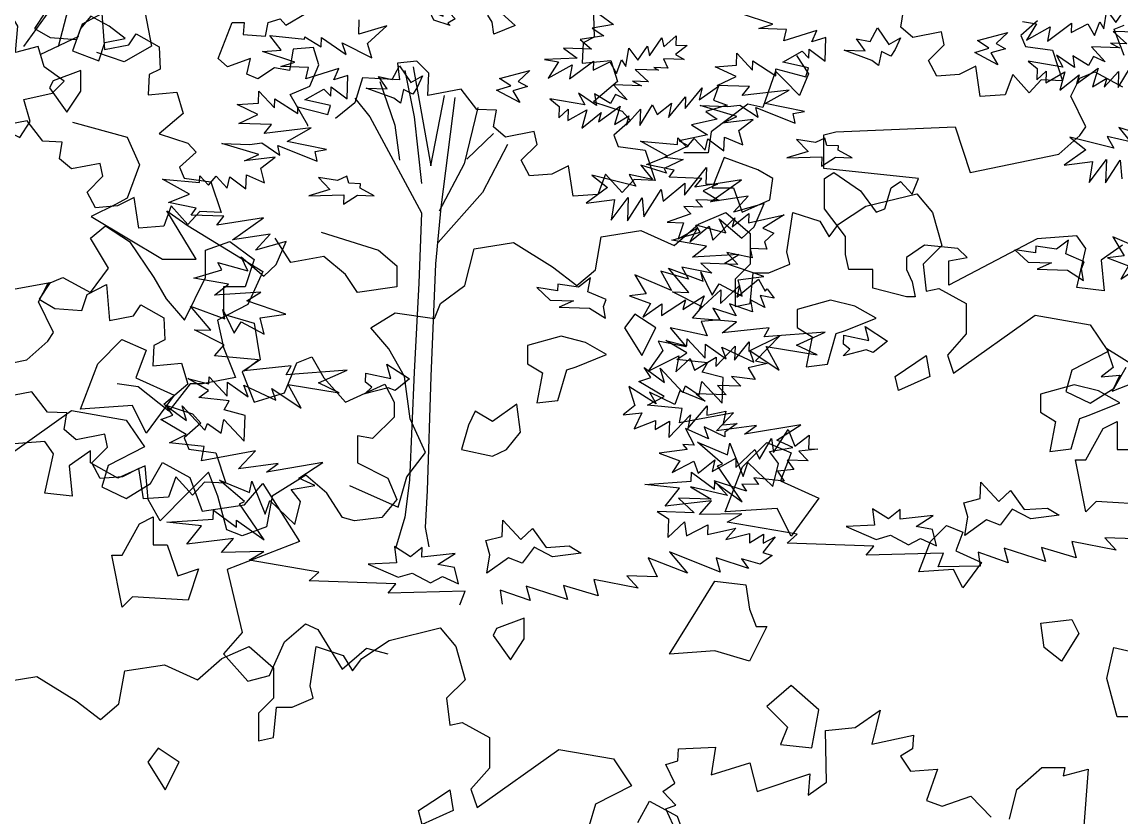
# Model space of a CAD drawing. Header units: inches. Extents: x 11.9 to 85.3, y 21.1 to 37.4.
# Drawn here: x 25.343 to 25.906, y 23.206 to 23.613 of the extents above; entities that cross this region are included whole.
import ezdxf

# ---------------------------------------------------------------- set-up
doc = ezdxf.new("R2010")
doc.units = ezdxf.units.IN
doc.header["$MEASUREMENT"] = 0
doc.layers.add('CAY', color=94, linetype='Continuous')
doc.layers.add('CAY-3', color=61, linetype='Continuous')

# ---------------------------------------------------------------- blocks, each defined once
blk = doc.blocks.new('A$C76451831')
at = {"layer": 'CAY'}
for p, q in [((3764, 1772.8), (3822.4, 1787)), ((3822.4, 1787), (3840.1, 1765.7)), ((3732.8, 1752.2), (3764, 1772.8)), ((3573, 1752.2), (3604.2, 1765.7)), ((3604.2, 1765.7), (3631.9, 1741.6)), ((3673.8, 1720.9), (3680.9, 1765.7)), ((3680.9, 1765.7), (3711.5, 1755.7)), ((3840.1, 1765.7), (3850.7, 1728)), ((3462.1, 1738), (3507.5, 1745.1)), ((3507.5, 1745.1), (3545.3, 1728)), ((3545.3, 1728), (3573, 1752.2)), ((3711.5, 1755.7), (3722.2, 1738)), ((3722.2, 1738), (3732.8, 1752.2)), ((3317.1, 1724.4), (3361.9, 1731.5)), ((3361.9, 1731.5), (3406.7, 1703.8)), ((3455.6, 1700.3), (3462.1, 1738)), ((3631.9, 1741.6), (3631.9, 1706.7)), ((3306.5, 1682.6), (3317.1, 1724.4)), ((3677.3, 1706.7), (3673.8, 1720.9)), ((3850.7, 1728), (3829.5, 1706.7)), ((3631.9, 1706.7), (3614.8, 1689.6)), ((3653.2, 1696.7), (3677.3, 1706.7)), ((3829.5, 1706.7), (3833, 1676.1)), ((3406.7, 1703.8), (3434.4, 1682.6)), ((3434.4, 1682.6), (3455.6, 1700.3)), ((3631.9, 1661.9), (3635.5, 1696.7)), ((3635.5, 1696.7), (3653.2, 1696.7)), ((3278.8, 1661.9), (3306.5, 1682.6)), ((3614.8, 1689.6), (3614.8, 1658.4)), ((3833, 1676.1), (3847.2, 1679)), ((3847.2, 1679), (3878.4, 1661.9)), ((3271.7, 1644.8), (3278.8, 1661.9)), ((3614.8, 1658.4), (3631.9, 1661.9)), ((3878.4, 1661.9), (3878.4, 1627.1)), ((3199.2, 1634.2), (3226.9, 1651.3)), ((3226.9, 1651.3), (3271.7, 1644.8)), ((3864.3, 1582.3), (3957.4, 1648.4)), ((3957.4, 1648.4), (4019.9, 1637.7)), ((3219.8, 1610), (3199.2, 1634.2)), ((4019.9, 1637.7), (4040.5, 1607.1)), ((3878.4, 1627.1), (3857.2, 1602.9)), ((3237.5, 1578.7), (3219.8, 1610)), ((4040.5, 1607.1), (3999.3, 1585.8)), ((3857.2, 1602.9), (3864.3, 1582.3)), ((3999.3, 1585.8), (3992.2, 1561.6)), ((4047.6, 1565.2), (4061.2, 1589.4)), ((3244, 1530.4), (3237.5, 1578.7)), ((3992.2, 1561.6), (4019.9, 1548.1)), ((4019.9, 1548.1), (4047.6, 1565.2)), ((2764.5, 1473.6), (2857.6, 1539.7)), ((2857.6, 1539.7), (2920.1, 1529)), ((3261.7, 1492), (3244, 1530.4)), ((2920.1, 1529), (2940.8, 1498.4)), ((2940.8, 1498.4), (2899.5, 1477.1)), ((2947.9, 1456.5), (2961.4, 1480.7)), ((2961.4, 1480.7), (2992.7, 1463.6)), ((3240.4, 1464.3), (3261.7, 1492)), ((2899.5, 1477.1), (2892.4, 1452.9)), ((2920.1, 1439.4), (2947.9, 1456.5)), ((2992.7, 1463.6), (3006.8, 1425.2)), ((3055.2, 1432.3), (3075.8, 1456.5)), ((3075.8, 1456.5), (3117.7, 1390.4)), ((3230.4, 1429.5), (3240.4, 1464.3)), ((2892.4, 1452.9), (2920.1, 1439.4)), ((3175, 1454.3), (3230.4, 1429.5)), ((3006.8, 1425.2), (3055.2, 1432.3)), ((3117.7, 1390.4), (3035.1, 1358.6)), ((3035.1, 1358.6), (3052.2, 1286.6)), ((3052.2, 1286.6), (3031, 1262.4)), ((4899.3, 636.8), (4938.6, 692.2)), ((4938.6, 636.8), (4950, 680.8)), ((5037.8, 675), (5044.9, 637.2)), ((5281.5, 650.9), (5282, 667.2)), ((5556.4, 673.5), (5571.9, 662.1)), ((5313.5, 660.7), (5281.5, 650.9)), ((5291.5, 640.2), (5313.5, 660.7)), ((5571.9, 662.1), (5547.7, 658)), ((5547.7, 658), (5561, 649.3)), ((4917.8, 627.7), (4961.8, 648.6)), ((5179.9, 649.5), (5219.6, 645.4)), ((5192.9, 632.7), (5179.9, 649.5)), ((5219.6, 645.4), (5219.7, 648.1)), ((5219.7, 648.1), (5238.4, 636.6)), ((5238.4, 636.6), (5238.7, 647.4)), ((5238.7, 647.4), (5267.1, 627.9)), ((5262.5, 641.2), (5296.4, 624.1)), ((5267.1, 627.9), (5262.5, 641.2)), ((5296.4, 624.1), (5291.5, 640.2)), ((5561, 649.3), (5534.1, 644.8)), ((5534.1, 644.8), (5546.9, 634)), ((5613.2, 626.2), (5627.1, 647)), ((5627.1, 647), (5629.4, 636.5)), ((5629.4, 636.5), (5643.5, 649.2)), ((5643.5, 649.2), (5643.1, 638.3)), ((5013.6, 619.5), (4982.4, 630.1)), ((5044.9, 637.2), (5013.6, 619.5)), ((5171.6, 631.2), (5192.9, 632.7)), ((5208.3, 619), (5171.6, 631.2)), ((5515.2, 635.1), (5530.7, 623.7)), ((5546.9, 634), (5515.2, 635.1)), ((5586.1, 614), (5589.5, 635.2)), ((5589.5, 635.2), (5599.9, 621.2)), ((5599.9, 621.2), (5610.9, 637.2)), ((5610.9, 637.2), (5613.2, 626.2)), ((5656.2, 637.9), (5642.7, 627.9)), ((5642.7, 627.9), (5652.9, 622.1)), ((5643.1, 638.3), (5656.2, 637.9)), ((5192.3, 614.2), (5208.3, 619)), ((5530.7, 623.7), (5493.4, 622.2)), ((5493.4, 622.2), (5509.2, 619.4)), ((5509.2, 619.4), (5497.7, 600.8)), ((5497.7, 600.8), (5525, 616.1)), ((5521.7, 599.9), (5549.1, 620.3)), ((5525, 616.1), (5521.7, 599.9)), ((5549.1, 620.3), (5548.8, 609.9)), ((5548.8, 609.9), (5567.7, 619.6)), ((5567.7, 619.6), (5575.4, 606.2)), ((5575.4, 606.2), (5581.3, 621.9)), ((5581.3, 621.9), (5586.1, 614)), ((5629, 622.9), (5634, 612.3)), ((5652.9, 622.1), (5629, 622.9)), ((5224, 613.1), (5192.3, 614.2)), ((5220.8, 600), (5224, 613.1)), ((5258.8, 611.8), (5220.8, 600)), ((5252.9, 598.9), (5258.8, 611.8)), ((5268.9, 603.8), (5252.9, 598.9)), ((5268, 577.1), (5268.9, 603.8)), ((5596.8, 610.9), (5612.2, 596.8)), ((5623.5, 610), (5596.8, 610.9)), ((5618.2, 612.9), (5623.5, 610)), ((5634, 612.3), (5618.2, 612.9)), ((5249.5, 580.4), (5249.9, 590.8)), ((5249.9, 590.8), (5268, 577.1)), ((5603.9, 592.1), (5572.2, 593.2)), ((5572.2, 593.2), (5587.5, 576.3)), ((5612.2, 596.8), (5593.6, 597.4)), ((5593.6, 597.4), (5603.9, 592.1)), ((5653.7, 566.3), (5673.1, 589.7)), ((5669.9, 576.2), (5691.8, 591.7)), ((5673.1, 589.7), (5669.9, 576.2)), ((5691.8, 591.7), (5686.2, 575.6)), ((5166.8, 572.4), (5167.3, 586)), ((5167.3, 586), (5185.2, 566.8)), ((5185.2, 566.8), (5185.5, 577.2)), ((5185.5, 577.2), (5211.7, 560.4)), ((5219.9, 576), (5241.7, 588.4)), ((5241.7, 588.4), (5249.5, 580.4)), ((5499.6, 577.1), (5510.2, 568.6)), ((5539.2, 570.3), (5499.6, 577.1)), ((5552.8, 569.8), (5532, 583.7)), ((5532, 583.7), (5539.2, 570.3)), ((5568.7, 572), (5550.5, 583.1)), ((5550.5, 583.1), (5552.8, 569.8)), ((5574.5, 582.2), (5568.7, 572)), ((5587.5, 576.3), (5574.5, 582.2)), ((5634.8, 556.1), (5654.2, 579.4)), ((5654.2, 579.4), (5653.7, 566.3)), ((5142.7, 570.6), (5166.8, 572.4)), ((5166.3, 559.3), (5142.7, 570.6)), ((5211.7, 560.4), (5212, 568.1)), ((5212, 568.1), (5246.1, 559.2)), ((5249.2, 569.6), (5219.9, 576)), ((5246.1, 559.2), (5249.2, 569.6)), ((5510.2, 568.6), (5509.7, 555.5)), ((5509.7, 555.5), (5520.5, 565.5)), ((5520.5, 565.5), (5520, 552.4)), ((5520, 552.4), (5541.7, 564.8)), ((5541.7, 564.8), (5536, 543.7)), ((5554.9, 551.2), (5579.5, 568.9)), ((5579.5, 568.9), (5573.3, 547.8)), ((5586.4, 547.4), (5602.9, 565.4)), ((5602.3, 546.8), (5616.7, 570.3)), ((5602.9, 565.4), (5602.3, 546.8)), ((5616.7, 570.3), (5621.8, 559.3)), ((5621.8, 559.3), (5638.1, 572.3)), ((5638.1, 572.3), (5634.8, 556.1)), ((5701.9, 570.1), (5677.6, 562.8)), ((5686.2, 575.6), (5701.9, 570.1)), ((5144.7, 549.2), (5166.3, 559.3)), ((5536, 543.7), (5557.9, 561.5)), ((5557.9, 561.5), (5554.9, 551.2)), ((5573.3, 547.8), (5589.5, 557.7)), ((5589.5, 557.7), (5586.4, 547.4)), ((5690.5, 554.2), (5661.2, 547.5)), ((5677.6, 562.8), (5690.5, 554.2)), ((5181.8, 547.9), (5144.7, 549.2)), ((5173.3, 537.8), (5181.8, 547.9)), ((5227, 544), (5173.3, 537.8)), ((5199.7, 528.7), (5227, 544)), ((5661.2, 547.5), (5679.4, 536)), ((5683.6, 539.8), (5680.1, 515.6)), ((5157, 525.2), (5170.6, 527)), ((5170.6, 527), (5191.5, 513.1)), ((5244.7, 519.4), (5199.7, 528.7)), ((5679.4, 536), (5647, 529.4)), ((5647, 529.4), (5657.7, 523.6)), ((5125.3, 526.3), (5157, 525.2)), ((5167.5, 513.9), (5125.3, 526.3)), ((5189.1, 524.1), (5233.8, 506.2)), ((5191.5, 513.1), (5189.1, 524.1)), ((5231.5, 517.1), (5244.7, 519.4)), ((5233.8, 506.2), (5231.5, 517.1)), ((5657.7, 523.6), (5630.5, 510.9)), ((5680.1, 515.6), (5652.4, 515.6)), ((5150.9, 506.4), (5167.5, 513.9)), ((5185.9, 510.6), (5150.9, 506.4)), ((5169.6, 498), (5185.9, 510.6)), ((5651.7, 507.9), (5630, 497.8)), ((5630.5, 510.9), (5651.7, 507.9)), ((5099.7, 481.8), (5100, 489.5)), ((5100, 489.5), (5110.1, 478.8)), ((5152.5, 474.6), (5153.1, 490.4)), ((5153.1, 490.4), (5174, 481.5)), ((5174, 481.5), (5169.6, 498)), ((5597.6, 477.6), (5547.3, 490.2)), ((5547.3, 490.2), (5565.4, 476)), ((5589.9, 491), (5597.6, 477.6)), ((5616.4, 485.1), (5589.9, 491)), ((5632.6, 492.3), (5603.4, 501.4)), ((5603.4, 501.4), (5616.4, 485.1)), ((5630, 497.8), (5632.6, 492.3)), ((5653, 467.5), (5678.1, 498.8)), ((5678.1, 498.8), (5677.5, 480.3)), ((5057.3, 485.6), (5099.7, 481.8)), ((5088.4, 468.6), (5057.3, 485.6)), ((5110.1, 478.8), (5118.6, 488.9)), ((5118.6, 488.9), (5131.2, 475.3)), ((5131.2, 475.3), (5134.4, 488.3)), ((5134.4, 488.3), (5152.5, 474.6)), ((5628.7, 460.7), (5653.5, 481.1)), ((5653.5, 481.1), (5653, 467.5)), ((5690.6, 479.8), (5674.5, 472.2)), ((5677.5, 480.3), (5690.6, 479.8)), ((5064.1, 459.1), (5088.4, 468.6)), ((5565.4, 476), (5540.7, 458.3)), ((5569.5, 438.7), (5589, 464.8)), ((5589, 464.8), (5588.1, 438)), ((5588.1, 438), (5604.8, 464.2)), ((5604.8, 464.2), (5606.8, 442.8)), ((5606.8, 442.8), (5626.5, 473.9)), ((5626.5, 473.9), (5628.7, 460.7)), ((5674.5, 472.2), (5692.6, 461.1)), ((5096, 452.5), (5064.1, 459.1)), ((5090.3, 444.6), (5096, 452.5)), ((5540.7, 458.3), (5573.1, 462.6)), ((5573.1, 462.6), (5569.5, 438.7)), ((5652.5, 454.4), (5660.4, 445.9)), ((5673.8, 453.6), (5652.5, 454.4)), ((5665.9, 462.1), (5673.8, 453.6)), ((5692.6, 461.1), (5665.9, 462.1)), ((5062.5, 449.6), (5086.7, 432.5)), ((5127.4, 443.3), (5090.3, 444.6)), ((5119.3, 433.1), (5127.4, 443.3)), ((5172.7, 441.7), (5119.3, 433.1)), ((5137.3, 416.6), (5172.7, 441.7)), ((5660.4, 445.9), (5633.3, 436.5)), ((5685.6, 416.1), (5710.5, 441.5)), ((5707.5, 431.2), (5726.6, 446.4)), ((5710.5, 441.5), (5707.5, 431.2)), ((5726.6, 446.4), (5726.2, 435.9)), ((5726.2, 435.9), (5766.8, 445)), ((5766.8, 445), (5742.3, 429.9)), ((5633.3, 436.5), (5651.9, 435.8)), ((5651.9, 435.8), (5645.8, 417.4)), ((5645.8, 417.4), (5667.5, 429.8)), ((5659.3, 414.3), (5681.2, 432.1)), ((5667.5, 429.8), (5659.3, 414.3)), ((5681.2, 432.1), (5685.6, 416.1)), ((5742.3, 429.9), (5755.2, 424.1)), ((5180.2, 422.8), (5137.3, 416.6)), ((5163.7, 404.8), (5180.2, 422.8)), ((5198.4, 414.5), (5163.7, 404.8)), ((5187.1, 388.1), (5198.4, 414.5)), ((5755.2, 424.1), (5744.5, 414)), ((5744.5, 414), (5746.9, 405.8)), ((5701.4, 401.9), (5714.1, 388.3)), ((5730.2, 395.9), (5701.4, 401.9)), ((5746.9, 405.8), (5727.9, 406.4)), ((5727.9, 406.4), (5730.2, 395.9)), ((5120.6, 390.5), (5154.7, 381.1)), ((5125.3, 382.1), (5120.6, 390.5)), ((5154.7, 381.1), (5147.1, 397.2)), ((5147.1, 397.2), (5173, 375)), ((5714.1, 388.3), (5671.6, 389.8)), ((5671.6, 389.8), (5684.3, 378.5)), ((5093.2, 372.8), (5125.3, 382.1)), ((5171.9, 380.3), (5154.8, 342.6)), ((5173, 375), (5187.1, 388.1)), ((5596.3, 376.6), (5609.2, 354.8)), ((5638.3, 358.8), (5596.3, 376.6)), ((5625.9, 380.5), (5638.3, 358.8)), ((5657.8, 371.7), (5625.9, 380.5)), ((5650.1, 385.1), (5657.8, 371.7)), ((5684.3, 378.5), (5650.1, 385.1)), ((5132.9, 366), (5093.2, 372.8)), ((5116.6, 353.4), (5132.9, 366)), ((5694, 343.7), (5716, 364.2)), ((5712.8, 351.2), (5737.6, 371.6)), ((5716, 364.2), (5712.8, 351.2)), ((5737.6, 371.6), (5745.2, 357.8)), ((5169.7, 356.6), (5116.6, 353.4)), ((5153.5, 346.7), (5169.7, 356.6)), ((5609.2, 354.8), (5590.5, 352.7)), ((5590.5, 352.7), (5614.2, 343.7)), ((5651.2, 337), (5675.7, 352.5)), ((5669.7, 336.4), (5694.5, 359.5)), ((5675.7, 352.5), (5669.7, 336.4)), ((5694.5, 359.5), (5694, 343.7)), ((5755.4, 349.7), (5739.6, 353)), ((5739.6, 353), (5744.6, 339.2)), ((5745.2, 357.8), (5747.6, 360.4)), ((5747.6, 360.4), (5755.4, 349.7)), ((5112.4, 313.2), (5089.4, 340.8)), ((5089.4, 340.8), (5128.7, 326.2)), ((5154.8, 342.6), (5120.1, 324.9)), ((5198.3, 331.5), (5153.5, 346.7)), ((5614.2, 343.7), (5605.5, 328.2)), ((5605.5, 328.2), (5627.4, 343.3)), ((5626.9, 330.2), (5654.2, 347.8)), ((5627.4, 343.3), (5626.9, 330.2)), ((5654.2, 347.8), (5651.2, 337)), ((5730.8, 334.2), (5704.4, 343.3)), ((5704.4, 343.3), (5712.1, 329.9)), ((5744.6, 339.2), (5728.6, 347.9)), ((5728.6, 347.9), (5730.8, 334.2)), ((5126.4, 336.8), (5139.1, 310)), ((5128.7, 326.2), (5126.4, 336.8)), ((5168.7, 327.6), (5198.3, 331.5)), ((5173.5, 308.8), (5168.7, 327.6)), ((5712.1, 329.9), (5685.6, 338.5)), ((5685.6, 338.5), (5693.3, 325.1)), ((5093.9, 313.9), (5112.4, 313.2)), ((5127.7, 296.8), (5093.9, 313.9)), ((5120.1, 324.9), (5127.1, 293.6)), ((5139.1, 310), (5147.2, 322.9)), ((5147.2, 322.9), (5173.5, 308.8)), ((5636.8, 316.2), (5655.1, 294.3)), ((5679.1, 307), (5636.8, 316.2)), ((5693.3, 325.1), (5672, 323.1)), ((5672, 323.1), (5679.1, 307)), ((5726.5, 289.5), (5762, 306.9)), ((5762, 306.9), (5734.3, 278.4)), ((5116.8, 284), (5127.7, 296.8)), ((5127.1, 293.6), (5140.7, 259.4)), ((5628.2, 290.2), (5611.5, 266.8)), ((5623.2, 300.8), (5628.2, 290.2)), ((5655.1, 294.3), (5623.2, 300.8)), ((5688.7, 271.8), (5710.9, 295)), ((5710.3, 279.2), (5726.9, 299.9)), ((5710.9, 295), (5710.3, 279.2)), ((5726.9, 299.9), (5726.5, 289.5)), ((5167, 279.6), (5116.8, 284)), ((5150.7, 267), (5167, 279.6)), ((5611.5, 266.8), (5646.6, 284.1)), ((5646.6, 284.1), (5643.2, 265.7)), ((5643.2, 265.7), (5659.6, 281)), ((5659.6, 281), (5664.6, 267.6)), ((5664.6, 267.6), (5689.1, 282.7)), ((5689.1, 282.7), (5688.7, 271.8)), ((5734.3, 278.4), (5747.3, 275.2)), ((5204.4, 272.8), (5150.7, 267)), ((5198.6, 262.6), (5204.4, 272.8)), ((5268.1, 267.9), (5198.6, 262.6)), ((5235.4, 253.2), (5268.1, 267.9)), ((5747.3, 275.2), (5725.9, 270.5)), ((5725.9, 270.5), (5733.6, 257.1)), ((5029.8, 248.8), (5005.7, 252.3)), ((5088.8, 252.3), (5064.6, 221)), ((5110, 244.4), (5086.5, 258.4)), ((5086.5, 258.4), (5110.3, 252.1)), ((5103, 252.3), (5088.8, 252.3)), ((5140.7, 259.4), (5103, 252.3)), ((5110.3, 252.1), (5110.6, 260.2)), ((5110.6, 260.2), (5131.1, 238.2)), ((5131.1, 238.2), (5131.7, 254.1)), ((5131.7, 254.1), (5155.1, 237.4)), ((5200.9, 251.6), (5259, 241.9)), ((5215.8, 224.4), (5200.9, 251.6)), ((5259, 241.9), (5235.4, 253.2)), ((5733.6, 257.1), (5706.9, 260.7)), ((5706.9, 260.7), (5717.4, 249.5)), ((5064.6, 221), (5029.8, 248.8)), ((5098.9, 236.6), (5110, 244.4)), ((5155.1, 237.4), (5150.1, 250.7)), ((5150.1, 250.7), (5186.7, 233.6)), ((5186.7, 233.6), (5182.2, 246.9)), ((5182.2, 246.9), (5215.8, 224.4)), ((5620.7, 229.3), (5589.6, 249)), ((5589.6, 249), (5596.6, 227.4)), ((5641.9, 228.5), (5613, 242.7)), ((5613, 242.7), (5620.7, 229.3)), ((5647.9, 244.2), (5641.9, 228.5)), ((5676.5, 232.3), (5647.9, 244.2)), ((5700.8, 239.6), (5666.4, 240.8)), ((5666.4, 240.8), (5676.5, 232.3)), ((5717.4, 249.5), (5690.7, 250.4)), ((5690.7, 250.4), (5700.8, 239.6)), ((5069.2, 216.4), (5061.4, 227.5)), ((5061.4, 227.5), (5084.8, 210.4)), ((5080, 226.9), (5105.7, 199.2)), ((5084.8, 210.4), (5080, 226.9)), ((5133.6, 232.7), (5098.9, 236.6)), ((5127.8, 222.5), (5133.6, 232.7)), ((5596.6, 227.4), (5583.1, 217)), ((5656.8, 201.3), (5679, 227.2)), ((5679, 227.2), (5678.7, 216.4)), ((5055.4, 211.4), (5069.2, 216.4)), ((5151.6, 216.2), (5127.8, 222.5)), ((5150.6, 186.8), (5151.6, 216.2)), ((5583.1, 217), (5604.4, 219)), ((5604.4, 219), (5595.6, 200.7)), ((5635.2, 191.1), (5660.1, 217)), ((5660.1, 217), (5656.8, 201.3)), ((5678.7, 216.4), (5700.1, 221.1)), ((5700.1, 221.1), (5696.9, 205.3)), ((5084.3, 194.5), (5055.4, 211.4)), ((5105.7, 199.2), (5108.7, 206.8)), ((5108.7, 206.8), (5124.2, 195.8)), ((5124.2, 195.8), (5127.5, 211.6)), ((5127.5, 211.6), (5150.6, 186.8)), ((5595.6, 200.7), (5620, 210.3)), ((5620, 210.3), (5619.6, 199.9)), ((5619.6, 199.9), (5635.8, 209.7)), ((5635.8, 209.7), (5635.2, 191.1)), ((5654.1, 201.4), (5664.3, 182.4)), ((5680.4, 189.6), (5654.1, 201.4)), ((5699.1, 191.6), (5675.5, 203.3)), ((5675.5, 203.3), (5680.4, 189.6)), ((5696.9, 205.3), (5713.2, 207)), ((5713.2, 207), (5699.3, 197.1)), ((5065.3, 184.8), (5084.3, 194.5)), ((5699.3, 197.1), (5699.1, 191.6)), ((5738.5, 166.2), (5752.5, 189.8)), ((5752.5, 189.8), (5754.7, 173.8)), ((5754.7, 173.8), (5771.4, 200)), ((5771.4, 200), (5778.9, 181.1)), ((5778.9, 181.1), (5795.2, 193.7)), ((5795.2, 193.7), (5794.7, 177.9)), ((5105.1, 180.6), (5065.3, 184.8)), ((5101.8, 164.4), (5105.1, 180.6)), ((5163.4, 175.9), (5101.8, 164.4)), ((5144.1, 155.3), (5163.4, 175.9)), ((5656, 177.3), (5624.1, 172.9)), ((5651.2, 182.9), (5656, 177.3)), ((5664.3, 182.4), (5651.2, 182.9)), ((5711.5, 156.8), (5733.5, 177.3)), ((5733.5, 177.3), (5738.5, 166.2)), ((5805.1, 177.5), (5783.7, 175.5)), ((5794.7, 177.9), (5805.1, 177.5)), ((5624.1, 172.9), (5647.8, 164.4)), ((5647.8, 164.4), (5639.2, 151.1)), ((5639.2, 151.1), (5663.7, 163.9)), ((5663.7, 163.9), (5668.6, 150.1)), ((5668.6, 150.1), (5687.7, 165.3)), ((5684.6, 152.2), (5711.8, 167.2)), ((5687.7, 165.3), (5684.6, 152.2)), ((5711.8, 167.2), (5711.5, 156.8)), ((5794.2, 164.3), (5770.2, 165.1)), ((5770.2, 165.1), (5778, 154.4)), ((5783.7, 175.5), (5794.2, 164.3)), ((5189.6, 161.4), (5144.1, 155.3)), ((5240.4, 162.3), (5176.1, 151.4)), ((5176.1, 151.4), (5189.6, 161.4)), ((5213, 144.7), (5240.4, 162.3)), ((5778, 154.4), (5759.3, 152.4)), ((5759.3, 152.4), (5766.7, 141.2)), ((5150.9, 117.8), (5122.3, 142.4)), ((5122.3, 142.4), (5156.7, 128.1)), ((5156.7, 128.1), (5159.4, 141.1)), ((5159.4, 141.1), (5174.4, 103.4)), ((5231.3, 136.3), (5213, 144.7)), ((5723.7, 129.6), (5686.9, 141.7)), ((5686.9, 141.7), (5702.2, 124.9)), ((5766.7, 141.2), (5732.4, 145.1)), ((5732.4, 145.1), (5737.5, 137.3)), ((5204.4, 131.8), (5231.3, 136.3)), ((5214.8, 117.9), (5204.4, 131.8)), ((5702.2, 124.9), (5659.9, 134.5)), ((5659.9, 134.5), (5683.5, 120.6)), ((5737.5, 137.3), (5718.5, 137.9)), ((5718.5, 137.9), (5723.7, 129.6)), ((5145.4, 115.3), (5150.9, 117.8)), ((5173.4, 74.4), (5145.4, 115.3)), ((5174.4, 103.4), (5180, 119.1)), ((5180, 119.1), (5208.5, 91.8)), ((5208.5, 91.8), (5214.8, 117.9)), ((5646.4, 121.9), (5664.3, 104.9)), ((5683.5, 120.6), (5646.4, 121.9)), ((5115.3, 97.8), (5115.7, 108.2)), ((5115.7, 108.2), (5141.7, 88.7)), ((5621.8, 106.4), (5634.7, 98.2)), ((5664.3, 104.9), (5621.8, 106.4)), ((5062.2, 94.2), (5115.3, 97.8)), ((5101.9, 90.1), (5062.2, 94.2)), ((5085.3, 69.4), (5101.9, 90.1)), ((5141.7, 88.7), (5142, 96.8)), ((5142, 96.8), (5173.4, 74.4)), ((5634.7, 98.2), (5633.9, 77)), ((5633.9, 77), (5653.1, 94.9)), ((5653.1, 94.9), (5655.3, 78.9)), ((5655.3, 78.9), (5679.7, 91.2)), ((5679.7, 91.2), (5679.3, 80.4)), ((5138.6, 75.7), (5085.3, 69.4)), ((5124.9, 59.8), (5138.6, 75.7)), ((5679.3, 80.4), (5711.8, 87.4)), ((5711.8, 87.4), (5700.4, 74.6)), ((5700.4, 74.6), (5727.4, 81.4)), ((5727.4, 81.4), (5727.1, 71)), ((5727.1, 71), (5743.3, 80.8)), ((5756.7, 77.6), (5742.5, 59.6)), ((5743.3, 80.8), (5742.9, 70.4)), ((5742.9, 70.4), (5756.7, 77.6)), ((5172.9, 60.9), (5124.9, 59.8)), ((5156.3, 51), (5172.9, 60.9)), ((5236, 37.4), (5156.3, 51)), ((5656.5, 36.3), (5611.8, 53.7)), ((5611.8, 53.7), (5621.9, 32)), ((5693.7, 37.2), (5636.1, 60.6)), ((5636.1, 60.6), (5656.5, 36.3)), ((5726, 41.5), (5689.3, 53.7)), ((5689.3, 53.7), (5693.7, 37.2)), ((5739.3, 46.5), (5718.3, 52.7)), ((5718.3, 52.7), (5726, 41.5)), ((5753.3, 56.5), (5739.3, 46.5)), ((5742.5, 59.6), (5753.3, 56.5)), ((5224.8, 27.3), (5236, 37.4)), ((5323.5, 23.9), (5224.8, 27.3)), ((5600.2, 19.2), (5549.8, 29.1)), ((5549.8, 29.1), (5554.6, 10.4)), ((5621.9, 32), (5587.1, 33.3)), ((5587.1, 33.3), (5600.2, 19.2)), ((5314.9, 13.3), (5323.5, 23.9)), ((5402.9, 15.7), (5314.9, 13.3)), ((5396.9, 0), (5402.9, 15.7)), ((5476.9, 4.9), (5442.9, 17)), ((5442.9, 17), (5445, 1)), ((5472.5, 21.4), (5476.9, 4.9)), ((5519.5, 6.1), (5472.5, 21.4)), ((5515.1, 22.2), (5519.5, 6.1)), ((5554.6, 10.4), (5515.1, 22.2))]:
    blk.add_line(p, q, dxfattribs=at)
for points in [[(4320.4, 2075.3), (4312, 2093.3), (4323.6, 2097.5), (4308.8, 2113.3), (4322.5, 2122.8), (4312, 2143.9), (4325.7, 2148.1), (4326.7, 2161.8), (4368.9, 2163.9), (4363.7, 2132.3), (4408, 2146), (4416.4, 2113.3), (4476.5, 2133.3), (4474.4, 2109.1), (4495.5, 2123.9), (4494.4, 2182.9), (4528.2, 2186.1), (4556.7, 2206.1), (4547.2, 2167.1), (4594.6, 2177.6), (4593.6, 2161.8), (4579.9, 2153.4), (4591.5, 2136.5), (4622.1, 2138.6), (4609.4, 2102.8), (4627.3, 2096.4), (4660, 2108), (4683.2, 2083.8)], [(4704.3, 2081.7), (4712.8, 2115.4), (4741.2, 2140.7), (4767.6, 2140.7), (4765.5, 2131.2), (4794, 2138.6), (4788.7, 2069)], [(1536.6, 743), (1552.3, 740.2), (1540.8, 721.6), (1568.1, 736.9), (1564.8, 720.7), (1592.2, 741.1), (1591.9, 730.6), (1610.8, 740.4), (1618.5, 727), (1624.5, 742.7), (1629.2, 734.8), (1632.6, 756), (1643, 742), (1654, 757.9)], [(1666.6, 730.8), (1639.9, 731.7), (1655.3, 717.6), (1636.8, 718.2), (1647, 712.9), (1615.3, 714), (1630.6, 697.1), (1617.6, 703), (1611.9, 692.8), (1593.7, 703.8), (1595.9, 690.6), (1575.1, 704.5), (1582.3, 691.1), (1542.7, 697.9), (1553.3, 689.4), (1552.8, 676.3), (1563.6, 686.3), (1563.1, 673.2), (1584.9, 685.6), (1579.1, 664.5), (1601.1, 682.3), (1598, 672), (1622.6, 689.7), (1616.4, 668.6), (1632.6, 678.5), (1629.6, 668.1), (1646.1, 686.1), (1645.4, 667.6), (1659.8, 691.1)], [(1675.7, 613), (1646.5, 622.2), (1659.6, 605.9), (1633, 611.8), (1640.7, 598.4), (1590.4, 611), (1608.5, 596.8), (1583.9, 579.1), (1616.2, 583.4), (1612.6, 559.5), (1632.1, 585.5), (1631.2, 558.8), (1648, 585), (1649.9, 563.6)], [(1681.4, 479.5), (1639.5, 497.3), (1652.3, 475.6), (1633.6, 473.5), (1657.4, 464.5), (1648.7, 449), (1670.5, 464.1)], [(1663.8, 350.1), (1632.7, 369.7), (1639.7, 348.2), (1626.2, 337.8), (1647.6, 339.7), (1638.8, 321.5), (1663.1, 331)], [(1665, 152.8), (1630.2, 154), (1643.3, 140), (1592.9, 149.9), (1597.7, 131.1), (1558.2, 142.9), (1562.6, 126.9), (1515.6, 142.2), (1520, 125.7), (1486, 137.8), (1488.1, 121.8), (1440.1, 120.8), (1446.1, 136.4), (1358.1, 134.1), (1366.6, 144.6), (1267.9, 148.1), (1279.1, 158.1), (1199.4, 171.8), (1216.1, 181.6), (1168, 180.6), (1181.7, 196.4), (1128.5, 190.1), (1145, 210.9), (1105.3, 215), (1158.5, 218.6), (1158.8, 229), (1184.9, 209.5), (1185.2, 217.6), (1216.5, 195.2), (1188.5, 236.1), (1194, 238.6), (1165.5, 263.2), (1199.8, 248.8), (1202.6, 261.9), (1217.6, 224.2), (1223.1, 239.9), (1251.6, 212.6), (1257.9, 238.7), (1247.6, 252.6), (1274.4, 257.1), (1256.2, 265.5), (1283.5, 283.1), (1219.2, 272.2), (1232.7, 282.1), (1187.2, 276), (1206.5, 296.7), (1144.9, 285.2), (1148.2, 301.4), (1108.5, 305.5), (1127.4, 315.3), (1098.5, 332.2), (1112.3, 337.1), (1104.5, 348.3), (1127.9, 331.1), (1123.1, 347.6), (1148.9, 320), (1151.8, 327.6), (1167.3, 316.6), (1170.6, 332.4), (1193.7, 307.5), (1194.8, 337), (1171, 343.2), (1176.8, 353.5), (1142, 357.4), (1153.2, 365.2), (1129.6, 379.1), (1153.4, 372.9), (1153.7, 381), (1174.2, 359), (1174.8, 374.8), (1198.2, 358.2), (1193.2, 371.5), (1229.8, 354.3), (1225.3, 367.6), (1258.9, 345.2), (1244, 372.4), (1302.2, 362.7), (1278.5, 373.9), (1311.2, 388.7), (1241.7, 383.4), (1247.5, 393.6), (1193.8, 387.8), (1210.1, 400.4), (1160, 404.8), (1170.8, 417.6), (1137, 434.6), (1155.6, 434), (1132.5, 461.5), (1171.9, 447), (1169.5, 457.5), (1182.2, 430.8), (1190.3, 443.7), (1216.6, 429.6), (1211.8, 448.3), (1241.4, 452.3), (1196.6, 467.5), (1212.8, 477.3), (1159.7, 474.2), (1176, 486.8), (1136.3, 493.6), (1168.4, 502.9), (1163.7, 511.2), (1197.8, 501.9), (1190.2, 518), (1216.2, 495.8), (1230.2, 508.9), (1241.6, 535.3), (1206.8, 525.6), (1223.3, 543.6), (1180.5, 537.4), (1215.8, 562.4), (1162.5, 553.9), (1170.5, 564), (1133.4, 565.3), (1139.1, 573.3), (1107.2, 579.8), (1131.5, 589.4), (1100.4, 606.4), (1142.9, 602.6), (1143.1, 610.3), (1153.2, 599.5), (1161.7, 609.7), (1174.4, 596.1), (1177.5, 609.1), (1195.6, 595.3), (1196.2, 611.2), (1217.2, 602.3), (1212.8, 618.8), (1229.1, 631.3), (1194, 627.1), (1210.6, 634.7), (1168.4, 647.1), (1200.1, 646), (1213.8, 647.7), (1234.6, 633.9), (1232.3, 644.8), (1276.9, 627), (1274.6, 637.9), (1287.8, 640.2), (1242.8, 649.4), (1270.1, 664.8), (1216.4, 658.5), (1224.9, 668.7), (1187.8, 670), (1209.5, 680.1), (1185.8, 691.3), (1209.9, 693.2), (1210.4, 706.8), (1228.3, 687.6), (1228.7, 698), (1254.8, 681.2), (1255.1, 688.9), (1289.2, 680), (1292.3, 690.3), (1263.1, 696.8), (1284.8, 709.2), (1292.7, 701.2), (1293, 711.6), (1311.1, 697.8), (1312.1, 724.6), (1296, 719.7), (1301.9, 732.6), (1263.9, 720.8), (1267.1, 733.8), (1235.4, 734.9), (1251.4, 739.8), (1214.7, 752)], [(634.4, 741.9), (648.1, 741.9), (647, 728.2), (672.4, 726.1), (675.5, 741.9), (689.2, 746.1), (695.6, 738.7), (718.8, 752.4)], [(1046.8, 750.3), (1047.8, 725), (1035.2, 718.7), (1034.1, 695.5), (1066.8, 698.6), (1074.2, 674.4), (1046.8, 651.2), (1079.5, 640.6), (1089, 630.1), (1070, 613.2), (1075.2, 600.5), (1105.8, 596.3), (1117.4, 561.5), (1093.2, 562.6), (1079.5, 547.8), (1060.5, 568.9), (1052, 545.7), (1023.6, 543.6), (1018.3, 578.4), (999.3, 568.9), (974, 566.8), (964.5, 584.7), (982.4, 602.7), (979.3, 617.4), (946.6, 611.1), (932.9, 622.7), (936, 641.7), (913.9, 642.7), (895.9, 665.9), (858, 658.6), (859, 683.9), (845.3, 697.6), (823.2, 695.5), (825.3, 676.5), (783.1, 678.6), (774.7, 650.1), (752.5, 632.2)], [(720.9, 623.7), (720.9, 624.8), (700.8, 659.6), (723, 669.1), (733.5, 693.4), (727.2, 713.4), (704, 711.3), (699.8, 687), (682.9, 690.2), (663.9, 677.5), (651.3, 682.8), (655.5, 700.7), (629.1, 691.2), (618.6, 700.7), (634.4, 741.9)], [(841.1, 691.2), (861.1, 578.4), (877, 658.6)], [(831.6, 687), (842.2, 634.3), (850.6, 558.4)], [(803.1, 674.4), (820, 624.8), (825.3, 584.7)], [(774.7, 655.4), (791.5, 634.3), (850.6, 524.6), (847.4, 444.5), (842.2, 343.2), (836.9, 219.8), (831.6, 177.6), (821.1, 141.8)], [(888.6, 656.4), (872.7, 530.9), (866.4, 466.6), (861.1, 337.9), (856.9, 208.2), (854.8, 166), (859, 143.9)], [(914.9, 644.8), (899.1, 580.5), (870.6, 526.7)], [(932.9, 615.3), (902.3, 585.8)], [(948.7, 602.7), (920.2, 547.8), (869.6, 490.9)]]:
    blk.add_lwpolyline(points, dxfattribs=at)
for points in [[(3524.3, 1634.1), (3500.5, 1649.9), (3488.6, 1634.1), (3508.4, 1602.4)], [(3821.2, 1594.5), (3833.1, 1602.4), (3837, 1578.6), (3801.4, 1562.8), (3797.4, 1578.6)], [(3369.9, 1515.3), (3365.9, 1547), (3338.2, 1527.2), (3318.4, 1539), (3310.5, 1523.2), (3302.6, 1495.5), (3338.2, 1487.6), (3354, 1495.5)], [(4035, 1519.2), (4050.8, 1527.2), (4050.8, 1495.5), (4066.6, 1495.5), (4078.5, 1459.8), (4102.3, 1467.8), (4090.4, 1432.1), (4027.1, 1436.1), (4015.2, 1424.2), (4003.3, 1483.6), (4015.2, 1483.6)], [(3623.3, 1475.7), (3651, 1503.4), (3678.7, 1491.5), (3666.8, 1459.8), (3710.3, 1440), (3678.7, 1396.5), (3662.8, 1428.1), (3603.5, 1424.2)], [(2935.2, 1410.5), (2951, 1418.5), (2951, 1386.8), (2966.9, 1386.8), (2978.8, 1351.1), (3002.5, 1359.1), (2990.6, 1323.4), (2927.3, 1327.4), (2915.4, 1315.5), (2903.5, 1374.9), (2915.4, 1374.9)], [(3837.8, 1390.3), (3856.3, 1408.8), (3874.8, 1400.9), (3866.9, 1379.8), (3895.9, 1366.6), (3874.8, 1337.5), (3864.2, 1358.6), (3824.6, 1356)], [(3571.8, 1313.3), (3591.6, 1345), (3627.2, 1341), (3631.2, 1313.3), (3639.1, 1293.5), (3651, 1293.5), (3631.2, 1253.9), (3591.6, 1265.8), (3540.1, 1261.8)], [(4038.9, 1234.1), (4046.9, 1269.7), (4098.3, 1257.8), (4106.2, 1285.6), (4102.3, 1313.3), (4126, 1321.2), (4161.7, 1309.3), (4149.8, 1253.9), (4126, 1238), (4122.1, 1202.4), (4102.3, 1190.5), (4050.8, 1190.5)], [(3342.6, 1291.2), (3338.7, 1283.3), (3358.5, 1255.6), (3374.3, 1279.3), (3374.3, 1303.1)], [(3967.7, 1269.7), (3963.7, 1297.4), (3999.3, 1301.4), (4007.3, 1285.6), (3987.5, 1253.9)], [(3702.4, 1154.9), (3710.3, 1198.4), (3678.7, 1226.2), (3651, 1202.4), (3674.7, 1178.6), (3666.8, 1158.8)], [(1364.6, 698.7), (1332.9, 710.2), (1356.9, 709.4), (1346.9, 723.3), (1362.7, 720.1), (1370.9, 735.6), (1383.8, 716.6), (1397.3, 724.3), (1391.3, 710.9), (1386.1, 703.4), (1375.4, 708.7), (1372.1, 693)], [(1485.1, 721.2), (1519.8, 730.4), (1506.2, 717.8), (1516.9, 712), (1500.4, 707.1), (1508.1, 693.7), (1481.9, 707.7), (1497.9, 712.6)], [(5385.6, 660.9), (5367.2, 667), (5362.2, 677.6), (5377.8, 671.6), (5372.9, 688.1), (5391.3, 668.4), (5383, 663.7)], [(5433.8, 664.7), (5428.6, 672.6), (5436.8, 685.9), (5455.8, 685.2), (5444.5, 674.7), (5459.9, 661), (5435.5, 651)], [(4892.2, 660), (4885.5, 671.4), (4869.4, 671.4), (4869.4, 643.8), (4852.9, 632), (4836.8, 636.8), (4843.9, 609.2), (4871.4, 606.9), (4880.8, 586), (4862.3, 574.6), (4862.3, 553.8), (4871.4, 544.4), (4894.6, 533), (4906.4, 551.4), (4899.3, 576.6), (4931.5, 583.7), (4945.3, 597.4), (4922.5, 613.6), (4915.4, 636.8), (4889.8, 630.1)], [(4975.5, 671.4), (4963.7, 657.6), (4954.7, 632), (4984.6, 620.6), (4991.7, 641.5), (5014.8, 646.2), (4996.4, 660)], [(5321.5, 577.9), (5289.7, 589.5), (5313.7, 588.6), (5303.8, 602.6), (5319.5, 599.3), (5327.8, 614.9), (5340.7, 595.8), (5354.1, 603.5), (5348.2, 590.1), (5343, 582.6), (5332.3, 588), (5329, 572.2)], [(1313.2, 601.7), (1310.8, 609.9), (1300.2, 604.8), (1278.6, 608.3), (1291.7, 594.7), (1267.4, 587.4), (1307.3, 588.7), (1306.9, 577.9), (1323.2, 588.2), (1342.2, 587.5), (1326.2, 596.2), (1326.3, 601.2)], [(5441.9, 600.5), (5476.7, 609.7), (5463.1, 597), (5473.8, 591.2), (5457.3, 586.3), (5465, 572.9), (5438.7, 587), (5454.8, 591.9)], [(1603.8, 461), (1606.8, 469), (1585.8, 477.9), (1589, 493.7), (1575.1, 483.3), (1551.6, 486.8), (1551.4, 479.1), (1527.5, 482.7), (1542.8, 468.5), (1569.5, 467.6), (1553, 460.5), (1587.8, 459.2), (1606, 447.7)], [(5270.1, 480.9), (5267.7, 489.1), (5257.1, 484.1), (5235.4, 487.5), (5248.5, 473.9), (5224.3, 466.6), (5264.2, 467.9), (5263.8, 457.1), (5280, 467.4), (5299.1, 466.7), (5283, 475.4), (5283.2, 480.4)], [(1332, 374.8), (1332.4, 385.2), (1361.2, 379.2), (1356.8, 395.2), (1382.5, 378.5), (1366.1, 365.4), (1358.1, 368.4), (1331.6, 361.7), (1339.5, 369.1)], [(1037.6, 376.9), (1009.9, 384), (971.5, 373.4), (971.5, 352.7), (988.6, 342.1), (982.2, 307.9), (1006.3, 310.8), (1016.4, 345.6), (1027, 349.2), (1061.8, 363.3)], [(5560.6, 340.2), (5563.6, 348.2), (5542.6, 357.1), (5545.9, 372.9), (5532, 362.5), (5508.5, 366), (5508.2, 358.3), (5484.4, 361.9), (5499.7, 347.7), (5526.4, 346.8), (5509.9, 339.7), (5544.7, 338.5), (5562.9, 327)], [(5288.9, 254), (5289.3, 264.4), (5318.1, 258.4), (5313.6, 274.5), (5339.3, 257.7), (5323, 244.7), (5315, 247.7), (5288.4, 240.9), (5296.4, 248.3)], [(1474.2, 178.1), (1469.4, 194.1), (1488.1, 198.9), (1488.8, 217.4), (1509.3, 195.4), (1522.9, 208.1), (1538.4, 186.2), (1564.8, 188), (1578.1, 179.9), (1545.8, 175.6), (1524.8, 186.7), (1511.1, 168.6), (1495.4, 174.6), (1470.8, 156.9)], [(1438.2, 144.9), (1433.9, 163.6), (1414.9, 167), (1434.4, 179.5), (1396.7, 175.3), (1397, 186.2), (1383.5, 175.8), (1365.4, 187.3), (1367.4, 168.6), (1335.2, 167), (1369.6, 152.2), (1385.6, 157.1), (1406.5, 146), (1419.9, 153.2)], [(5431.1, 57.3), (5426.2, 73.3), (5445, 78.1), (5445.6, 96.7), (5466.2, 74.6), (5479.7, 87.3), (5495.3, 65.5), (5521.6, 67.3), (5535, 59.1), (5502.6, 54.8), (5481.7, 65.9), (5467.9, 47.8), (5452.3, 53.8), (5427.7, 36.1)], [(5395.1, 24.1), (5390.7, 42.8), (5371.8, 46.2), (5391.3, 58.7), (5353.5, 54.6), (5353.9, 65.4), (5340.4, 55), (5322.2, 66.5), (5324.3, 47.9), (5292.1, 46.3), (5326.4, 31.5), (5342.5, 36.4), (5363.4, 25.2), (5376.8, 32.4)]]:
    blk.add_lwpolyline(points, close=True, dxfattribs=at)
at = {"layer": 'CAY-3'}
for p, q in [((3100.6, 1276), (3124.7, 1296.6)), ((3124.7, 1296.6), (3138.9, 1290.1)), ((3220.2, 1277.6), (3278.5, 1291.8)), ((3278.5, 1291.8), (3296.2, 1270.6)), ((3138.9, 1290.1), (3166.6, 1244.7)), ((3029.1, 1257), (3060.4, 1270.6)), ((3060.4, 1270.6), (3088.1, 1246.4)), ((3083.5, 1237.6), (3100.6, 1276)), ((3130, 1225.7), (3137, 1270.6)), ((3137, 1270.6), (3167.7, 1260.5)), ((3166.6, 1244.7), (3194.3, 1268.9)), ((3188.9, 1257), (3220.2, 1277.6)), ((3194.3, 1268.9), (3218.5, 1262.4)), ((3296.2, 1270.6), (3306.9, 1232.8)), ((3001.4, 1232.8), (3029.1, 1257)), ((3031, 1262.4), (3058.7, 1231.2)), ((3167.7, 1260.5), (3178.3, 1242.8)), ((3178.3, 1242.8), (3188.9, 1257)), ((2911.8, 1205.1), (2918.3, 1242.8)), ((2918.3, 1242.8), (2963.7, 1249.9)), ((2963.7, 1249.9), (3001.4, 1232.8)), ((3088.1, 1246.4), (3088.1, 1211.6)), ((2773.2, 1229.3), (2818.1, 1236.4)), ((2818.1, 1236.4), (2862.9, 1208.6)), ((3058.7, 1231.2), (3083.5, 1237.6)), ((3306.9, 1232.8), (3285.6, 1211.6)), ((3133.5, 1211.6), (3130, 1225.7)), ((2862.9, 1208.6), (2890.6, 1187.4)), ((2890.6, 1187.4), (2911.8, 1205.1)), ((3088.1, 1211.6), (3071, 1194.5)), ((3109.3, 1201.6), (3133.5, 1211.6)), ((3285.6, 1211.6), (3289.2, 1180.9)), ((3071, 1194.5), (3071, 1163.2)), ((3088.1, 1166.8), (3091.6, 1201.6)), ((3091.6, 1201.6), (3109.3, 1201.6)), ((3289.2, 1180.9), (3303.3, 1183.9)), ((3303.3, 1183.9), (3334.6, 1166.8)), ((3071, 1163.2), (3088.1, 1166.8)), ((3334.6, 1166.8), (3334.6, 1131.9)), ((3320.4, 1087.1), (3413.6, 1153.2)), ((3413.6, 1153.2), (3476.1, 1142.6)), ((3476.1, 1142.6), (3496.7, 1111.9)), ((3334.6, 1131.9), (3313.3, 1107.8)), ((3313.3, 1107.8), (3320.4, 1087.1)), ((3496.7, 1111.9), (3455.4, 1090.7)), ((3503.8, 1070), (3517.3, 1094.2)), ((3517.3, 1094.2), (3548.6, 1077.1)), ((3455.4, 1090.7), (3448.4, 1066.5)), ((3548.6, 1077.1), (3562.7, 1038.8)), ((5780.9, 626.5), (5794.5, 605.9)), ((5756.9, 608.7), (5742.6, 567.5)), ((5766.8, 598.8), (5756.9, 608.7)), ((5794.5, 605.9), (5784.5, 581.1)), ((6104.4, 600.8), (6121.5, 607.9)), ((6121.5, 607.9), (6152.8, 590.8)), ((5784.5, 581.1), (5766.8, 598.8)), ((6093.8, 580.2), (6104.4, 600.8)), ((6110.9, 545.4), (6093.8, 580.2)), ((5725.5, 571.1), (5683.6, 539.8)), ((5742.6, 567.5), (5725.5, 571.1)), ((4954.6, 550.5), (5017.1, 533.4)), ((5812.2, 536.3), (5825.7, 539.8)), ((5825.7, 539.8), (5961.9, 545.3)), ((5961.9, 545.3), (5979, 493.4)), ((6104.4, 535.3), (6110.9, 545.4)), ((5017.1, 533.4), (5031.3, 502.1)), ((5812.2, 497.9), (5812.2, 536.3)), ((6080.2, 514.1), (6104.4, 535.3)), ((472.7, 495.7), (489.8, 509.9)), ((489.8, 509.9), (517.5, 492.2)), ((736.2, 502.8), (801.7, 482.1)), ((5031.3, 502.1), (5017.1, 463.8)), ((5979, 493.4), (6080.2, 514.1)), ((493.3, 461.5), (472.7, 495.7)), ((517.5, 492.2), (545.2, 450.9)), ((604.1, 482.1), (631.9, 492.2)), ((631.9, 492.2), (659.6, 471.5)), ((701.4, 468), (683.7, 495.7)), ((5920.1, 486.4), (5812.2, 497.9)), ((5812.8, 486.4), (5823.4, 493.4)), ((5823.4, 493.4), (5854, 472.2)), ((604.1, 450.9), (604.1, 482.1)), ((801.7, 482.1), (822.3, 464.4)), ((5812.8, 451.6), (5812.8, 486.4)), ((5888.8, 475.7), (5899.4, 482.8)), ((5899.4, 482.8), (5913, 468.7)), ((5913, 468.7), (5920.1, 486.4)), ((659.6, 471.5), (649.5, 440.3)), ((739.2, 475.1), (701.4, 468)), ((763.9, 454.4), (739.2, 475.1)), ((822.3, 464.4), (822.3, 440.3)), ((5854, 472.2), (5871.7, 448)), ((5881.7, 451.6), (5888.8, 475.7)), ((472.7, 433.8), (493.3, 461.5)), ((777.5, 433.8), (763.9, 454.4)), ((5003.6, 456.7), (4975.9, 443.1)), ((5017.1, 463.8), (5003.6, 456.7)), ((5836.9, 420.3), (5812.8, 451.6)), ((5871.7, 448), (5881.7, 451.6)), ((413.7, 423.2), (424.3, 443.8)), ((424.3, 443.8), (441.4, 450.9)), ((441.4, 450.9), (472.7, 433.8)), ((545.2, 450.9), (559.3, 426.7)), ((580, 402.5), (604.1, 450.9)), ((624.8, 440.3), (624.8, 409)), ((649.5, 440.3), (624.8, 440.3)), ((822.3, 440.3), (777.5, 433.8)), ((4975.9, 443.1), (5057.6, 394.5)), ((5095.9, 394.5), (5062.5, 449.6)), ((559.3, 426.7), (580, 402.5)), ((5086.7, 432.5), (5171.9, 380.3)), ((430.8, 388.4), (413.7, 423.2)), ((5836.9, 399.6), (5836.9, 420.3)), ((6055.5, 417.4), (5954.9, 364.8)), ((6100.9, 420.9), (6055.5, 417.4)), ((6110.9, 406.7), (6100.9, 420.9)), ((624.8, 409), (659.6, 399)), ((5927.1, 410.3), (5906.5, 396.1)), ((5964.9, 406.7), (5927.1, 410.3)), ((5975.5, 396.1), (5964.9, 406.7)), ((6100.9, 361.9), (6110.9, 406.7)), ((6152.8, 410.3), (6128.6, 393.2)), ((659.6, 399), (666.6, 357.1)), ((5057.6, 394.5), (5095.9, 394.5)), ((5840.5, 382.5), (5836.9, 399.6)), ((5906.5, 396.1), (5906.5, 382.5)), ((5954.9, 392.6), (5975.5, 396.1)), ((5954.9, 364.8), (5954.9, 392.6)), ((6128.6, 393.2), (6132.1, 358.4)), ((400.1, 357.1), (424.3, 378.3)), ((424.3, 378.3), (430.8, 388.4)), ((5868.2, 382.5), (5840.5, 382.5)), ((5868.2, 361.3), (5868.2, 382.5)), ((5906.5, 382.5), (5913, 368.4)), ((5913, 368.4), (5916.5, 351.3)), ((298.9, 336.4), (400.1, 357.1)), ((666.6, 357.1), (646, 343.5)), ((694.4, 319.3), (708.5, 353.5)), ((708.5, 353.5), (725.6, 360.6)), ((725.6, 360.6), (739.2, 336.4)), ((5906.5, 351.3), (5868.2, 361.3)), ((5916.5, 351.3), (5906.5, 351.3)), ((6132.1, 358.4), (6100.9, 361.9)), ((646, 343.5), (659.6, 308.7)), ((739.2, 336.4), (763.9, 308.7)), ((763.9, 308.7), (808.7, 329.4)), ((808.7, 329.4), (819.4, 308.7)), ((659.6, 308.7), (694.4, 319.3)), ((819.4, 308.7), (819.4, 291.6)), ((819.4, 291.6), (794.6, 267.4)), ((420.8, 263.9), (375.4, 260.4)), ((430.8, 249.7), (420.8, 263.9)), ((794.6, 267.4), (777.5, 270.4)), ((777.5, 270.4), (777.5, 239.7)), ((472.7, 253.3), (448.5, 236.2)), ((472.7, 239.7), (472.7, 253.3)), ((420.8, 204.9), (430.8, 249.7)), ((503.9, 222), (472.7, 239.7)), ((777.5, 239.7), (812.3, 222)), ((448.5, 236.2), (452, 201.4)), ((535.2, 236.2), (503.9, 222)), ((538.7, 197.8), (535.2, 236.2)), ((607.7, 229.1), (583.5, 204.9)), ((618.3, 201.4), (607.7, 229.1)), ((718.5, 225.5), (680.2, 201.4)), ((742.7, 204.9), (718.5, 225.5)), ((812.3, 222), (822.3, 197.8)), ((452, 201.4), (420.8, 204.9)), ((583.5, 204.9), (552.3, 173.6)), ((628.3, 163), (618.3, 201.4)), ((680.2, 201.4), (673.7, 166.6)), ((760.4, 177.2), (742.7, 204.9)), ((552.3, 173.6), (538.7, 197.8)), ((822.3, 197.8), (805.2, 177.2)), ((774, 173.6), (760.4, 177.2)), ((805.2, 177.2), (774, 173.6)), ((673.7, 166.6), (646, 156.5)), ((646, 156.5), (628.3, 163))]:
    blk.add_line(p, q, dxfattribs=at)
for points in [[(6154.8, 626.8), (6143.4, 656.7), (6154.8, 661.4)], [(6056, 666.3), (6037, 649.4), (6042.3, 636.8), (6072.9, 632.6), (6084.5, 597.8), (6060.2, 598.8), (6046.5, 584), (6027.6, 605.1), (6019.1, 581.9), (5990.6, 579.8), (5985.4, 614.6), (5966.4, 605.1), (5941.1, 603), (5931.6, 621), (5949.5, 638.9), (5946.3, 653.7), (5913.6, 647.3), (5899.9, 658.9), (5903.1, 677.9)], [(421.5, 754.2), (408.9, 735.2), (426.8, 724.6), (457.4, 722.5), (463.7, 740.4), (485.9, 752), (489, 710.9), (516.5, 716.2), (524.9, 728.8), (551.3, 714.1), (552.3, 688.8), (539.7, 682.4), (538.6, 659.2), (571.3, 662.4), (578.7, 638.1), (551.3, 614.9), (584, 604.4), (593.5, 593.8), (574.5, 577), (579.7, 564.3), (610.3, 560.1), (621.9, 525.3), (597.7, 526.3), (584, 511.6), (565, 532.7), (556.5, 509.5), (528.1, 507.4), (522.8, 542.2), (503.8, 532.7), (478.5, 530.6), (469, 548.5), (486.9, 566.4), (483.8, 581.2), (451.1, 574.9), (437.4, 586.5), (440.5, 605.4), (418.4, 606.5), (400.5, 629.7), (362.5, 622.3)], [(4876.6, 358.2), (4929.4, 367.7), (4916.7, 348.7), (4934.6, 338.2), (4965.2, 336), (4971.6, 354), (4993.7, 365.6), (4996.9, 324.4), (5024.3, 329.7), (5032.7, 342.4), (5059.1, 327.6), (5060.2, 302.3), (5047.5, 296), (5046.4, 272.8), (5079.1, 275.9), (5086.5, 251.7), (5059.1, 228.5), (5091.8, 217.9), (5101.3, 207.4), (5082.3, 190.5), (5087.6, 177.8), (5118.2, 173.6), (5129.8, 138.8), (5105.5, 139.9), (5091.8, 125.1), (5072.8, 146.2), (5064.4, 123), (5035.9, 120.9), (5030.6, 155.7), (5011.6, 146.2), (4986.3, 144.1), (4976.8, 162), (4994.8, 179.9), (4991.6, 194.7), (4958.9, 188.4), (4945.2, 200), (4948.4, 219), (4926.2, 220), (4908.3, 243.2), (4870.3, 235.8)]]:
    blk.add_lwpolyline(points, dxfattribs=at)
for points in [[(2980.4, 1138.9), (2956.7, 1154.8), (2944.8, 1138.9), (2964.6, 1107.2)], [(3277.4, 1099.3), (3289.2, 1107.2), (3293.2, 1083.5), (3257.6, 1067.6), (3253.6, 1083.5)], [(430.1, 675.3), (426.1, 667.3), (445.9, 639.6), (461.7, 663.4), (461.7, 687.1)], [(5736.7, 496.4), (5698.4, 510.5), (5684.8, 475.7), (5709, 475.7), (5719, 448), (5750.3, 462.2), (5753.8, 486.4)], [(481.1, 352.5), (508.8, 380.2), (536.5, 368.3), (524.6, 336.6), (568.2, 316.8), (536.5, 273.3), (520.7, 305), (461.3, 301)], [(5847.5, 340.7), (5819.8, 347.7), (5781.5, 337.1), (5781.5, 316.5), (5798.6, 305.9), (5792.1, 271.6), (5816.3, 274.6), (5826.3, 309.4), (5836.9, 312.9), (5871.7, 327.1)], [(6125.5, 244), (6097.8, 251.1), (6059.5, 240.5), (6059.5, 219.9), (6076.6, 209.2), (6070.1, 175), (6094.3, 178), (6104.3, 212.8), (6114.9, 216.3), (6149.7, 230.5)]]:
    blk.add_lwpolyline(points, close=True, dxfattribs=at)

msp = doc.modelspace()

# ---------------------------------------------------------------- block references
at = {"layer": 'CAY', "xscale": 0.0004489089019145984, "yscale": 0.0004489089019145984, "zscale": 0.0004489089019145984}
for p in [(23.14473, 23.31472), (25.16589, 23.27991), (24.08562, 22.72302), (23.73714, 22.27055)]:
    msp.add_blockref('A$C76451831', p, dxfattribs=at)

doc.saveas('drawing.dxf')
